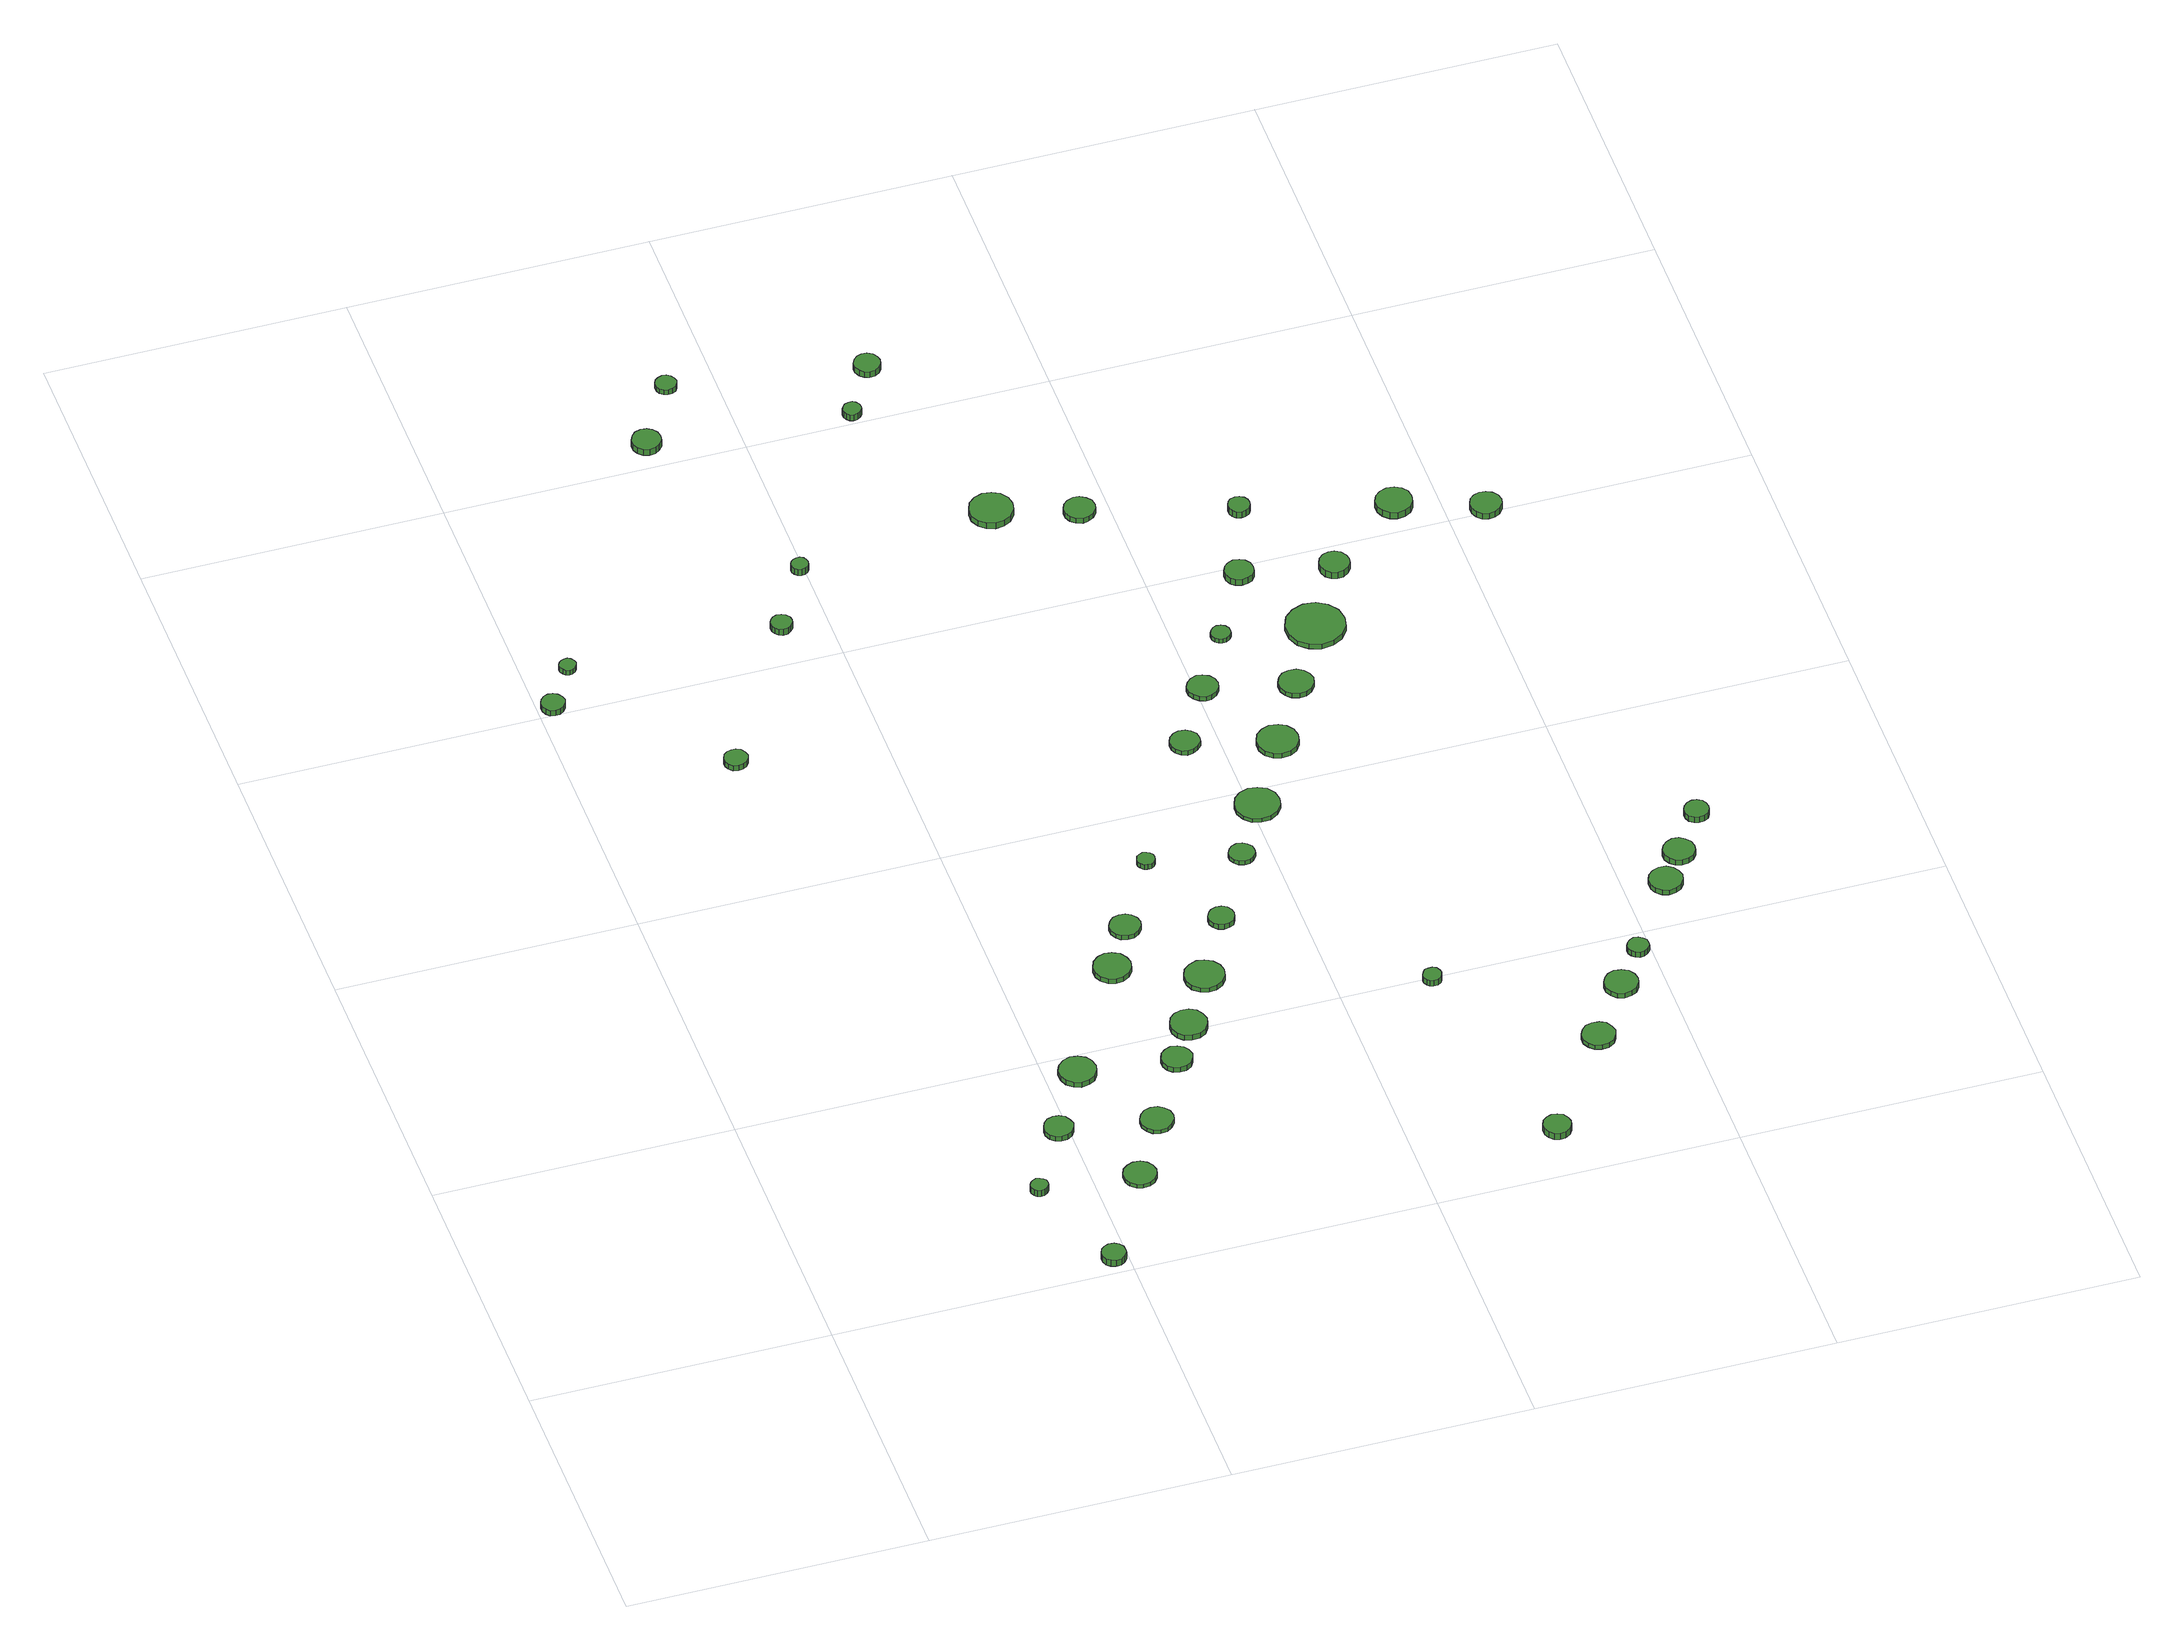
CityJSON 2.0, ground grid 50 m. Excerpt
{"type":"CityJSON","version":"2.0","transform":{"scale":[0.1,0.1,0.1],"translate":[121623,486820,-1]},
"CityObjects":{
"tree1":{"type":"SolitaryVegetationObject","attributes":{"function":"something"},"geometry":[{"type":"MultiSurface","lod":"1","boundaries":[[[0,1,2,3,4,5,6,7,8,9,10,11,12,13,14]],[[15,16,17,18,19,20,21,22,23,24,25,26,27,28,29]],[[0,29,28,1]],[[1,28,27,2]],[[2,27,26,3]],[[3,26,25,4]],[[4,25,24,5]],[[5,24,23,6]],[[6,23,22,7]],[[7,22,21,8]],[[8,21,20,9]],[[9,20,19,10]],[[10,19,18,11]],[[11,18,17,12]],[[12,17,16,13]],[[13,16,15,14]],[[14,15,29,0]]]}]},
"tree2":{"type":"SolitaryVegetationObject","attributes":{"function":"something"},"geometry":[{"type":"MultiSurface","lod":"1","boundaries":[[[30,31,32,33,34,35,36,37,38,39,40,41,42,43,44]],[[45,46,47,48,49,50,51,52,53,54,55,56,57,58,59]],[[30,59,58,31]],[[31,58,57,32]],[[32,57,56,33]],[[33,56,55,34]],[[34,55,54,35]],[[35,54,53,36]],[[36,53,52,37]],[[37,52,51,38]],[[38,51,50,39]],[[39,50,49,40]],[[40,49,48,41]],[[41,48,47,42]],[[42,47,46,43]],[[43,46,45,44]],[[44,45,59,30]]]}]},
"tree3":{"type":"SolitaryVegetationObject","attributes":{"function":"something"},"geometry":[{"type":"MultiSurface","lod":"1","boundaries":[[[60,61,62,63,64,65,66,67,68,69,70,71,72,73,74]],[[75,76,77,78,79,80,81,82,83,84,85,86,87,88,89]],[[60,89,88,61]],[[61,88,87,62]],[[62,87,86,63]],[[63,86,85,64]],[[64,85,84,65]],[[65,84,83,66]],[[66,83,82,67]],[[67,82,81,68]],[[68,81,80,69]],[[69,80,79,70]],[[70,79,78,71]],[[71,78,77,72]],[[72,77,76,73]],[[73,76,75,74]],[[74,75,89,60]]]}]},
"tree4":{"type":"SolitaryVegetationObject","attributes":{"function":"something"},"geometry":[{"type":"MultiSurface","lod":"1","boundaries":[[[90,91,92,93,94,95,96,97,98,99,100,101,102,103,104]],[[105,106,107,108,109,110,111,112,113,114,115,116,117,118,119]],[[90,119,118,91]],[[91,118,117,92]],[[92,117,116,93]],[[93,116,115,94]],[[94,115,114,95]],[[95,114,113,96]],[[96,113,112,97]],[[97,112,111,98]],[[98,111,110,99]],[[99,110,109,100]],[[100,109,108,101]],[[101,108,107,102]],[[102,107,106,103]],[[103,106,105,104]],[[104,105,119,90]]]}]},
"tree5":{"type":"SolitaryVegetationObject","attributes":{"function":"something"},"geometry":[{"type":"MultiSurface","lod":"1","boundaries":[[[120,121,122,123,124,125,126,127,128,129,130,131,132,133,134]],[[135,136,137,138,139,140,141,142,143,144,145,146,147,148,149]],[[120,149,148,121]],[[121,148,147,122]],[[122,147,146,123]],[[123,146,145,124]],[[124,145,144,125]],[[125,144,143,126]],[[126,143,142,127]],[[127,142,141,128]],[[128,141,140,129]],[[129,140,139,130]],[[130,139,138,131]],[[131,138,137,132]],[[132,137,136,133]],[[133,136,135,134]],[[134,135,149,120]]]}]},
"tree6":{"type":"SolitaryVegetationObject","attributes":{"function":"something"},"geometry":[{"type":"MultiSurface","lod":"1","boundaries":[[[150,151,152,153,154,155,156,157,158,159,160,161,162,163,164]],[[165,166,167,168,169,170,171,172,173,174,175,176,177,178,179]],[[150,179,178,151]],[[151,178,177,152]],[[152,177,176,153]],[[153,176,175,154]],[[154,175,174,155]],[[155,174,173,156]],[[156,173,172,157]],[[157,172,171,158]],[[158,171,170,159]],[[159,170,169,160]],[[160,169,168,161]],[[161,168,167,162]],[[162,167,166,163]],[[163,166,165,164]],[[164,165,179,150]]]}]},
"tree7":{"type":"SolitaryVegetationObject","attributes":{"function":"something"},"geometry":[{"type":"MultiSurface","lod":"1","boundaries":[[[180,181,182,183,184,185,186,187,188,189,190,191,192,193,194]],[[195,196,197,198,199,200,201,202,203,204,205,206,207,208,209]],[[180,209,208,181]],[[181,208,207,182]],[[182,207,206,183]],[[183,206,205,184]],[[184,205,204,185]],[[185,204,203,186]],[[186,203,202,187]],[[187,202,201,188]],[[188,201,200,189]],[[189,200,199,190]],[[190,199,198,191]],[[191,198,197,192]],[[192,197,196,193]],[[193,196,195,194]],[[194,195,209,180]]]}]},
"tree8":{"type":"SolitaryVegetationObject","attributes":{"function":"something"},"geometry":[{"type":"MultiSurface","lod":"1","boundaries":[[[210,211,212,213,214,215,216,217,218,219,220,221,222,223,224]],[[225,226,227,228,229,230,231,232,233,234,235,236,237,238,239]],[[210,239,238,211]],[[211,238,237,212]],[[212,237,236,213]],[[213,236,235,214]],[[214,235,234,215]],[[215,234,233,216]],[[216,233,232,217]],[[217,232,231,218]],[[218,231,230,219]],[[219,230,229,220]],[[220,229,228,221]],[[221,228,227,222]],[[222,227,226,223]],[[223,226,225,224]],[[224,225,239,210]]]}]},
"tree9":{"type":"SolitaryVegetationObject","attributes":{"function":"something"},"geometry":[{"type":"MultiSurface","lod":"1","boundaries":[[[240,241,242,243,244,245,246,247,248,249,250,251,252,253,254]],[[255,256,257,258,259,260,261,262,263,264,265,266,267,268,269]],[[240,269,268,241]],[[241,268,267,242]],[[242,267,266,243]],[[243,266,265,244]],[[244,265,264,245]],[[245,264,263,246]],[[246,263,262,247]],[[247,262,261,248]],[[248,261,260,249]],[[249,260,259,250]],[[250,259,258,251]],[[251,258,257,252]],[[252,257,256,253]],[[253,256,255,254]],[[254,255,269,240]]]}]},
"tree10":{"type":"SolitaryVegetationObject","attributes":{"function":"something"},"geometry":[{"type":"MultiSurface","lod":"1","boundaries":[[[270,271,272,273,274,275,276,277,278,279,280,281,282,283,284]],[[285,286,287,288,289,290,291,292,293,294,295,296,297,298,299]],[[270,299,298,271]],[[271,298,297,272]],[[272,297,296,273]],[[273,296,295,274]],[[274,295,294,275]],[[275,294,293,276]],[[276,293,292,277]],[[277,292,291,278]],[[278,291,290,279]],[[279,290,289,280]],[[280,289,288,281]],[[281,288,287,282]],[[282,287,286,283]],[[283,286,285,284]],[[284,285,299,270]]]}]},
"tree11":{"type":"SolitaryVegetationObject","attributes":{"function":"something"},"geometry":[{"type":"MultiSurface","lod":"1","boundaries":[[[300,301,302,303,304,305,306,307,308,309,310,311,312,313,314]],[[315,316,317,318,319,320,321,322,323,324,325,326,327,328,329]],[[300,329,328,301]],[[301,328,327,302]],[[302,327,326,303]],[[303,326,325,304]],[[304,325,324,305]],[[305,324,323,306]],[[306,323,322,307]],[[307,322,321,308]],[[308,321,320,309]],[[309,320,319,310]],[[310,319,318,311]],[[311,318,317,312]],[[312,317,316,313]],[[313,316,315,314]],[[314,315,329,300]]]}]},
"tree12":{"type":"SolitaryVegetationObject","attributes":{"function":"something"},"geometry":[{"type":"MultiSurface","lod":"1","boundaries":[[[330,331,332,333,334,335,336,337,338,339,340,341,342,343,344]],[[345,346,347,348,349,350,351,352,353,354,355,356,357,358,359]],[[330,359,358,331]],[[331,358,357,332]],[[332,357,356,333]],[[333,356,355,334]],[[334,355,354,335]],[[335,354,353,336]],[[336,353,352,337]],[[337,352,351,338]],[[338,351,350,339]],[[339,350,349,340]],[[340,349,348,341]],[[341,348,347,342]],[[342,347,346,343]],[[343,346,345,344]],[[344,345,359,330]]]}]},
"tree13":{"type":"SolitaryVegetationObject","attributes":{"function":"something"},"geometry":[{"type":"MultiSurface","lod":"1","boundaries":[[[360,361,362,363,364,365,366,367,368,369,370,371,372,373,374]],[[375,376,377,378,379,380,381,382,383,384,385,386,387,388,389]],[[360,389,388,361]],[[361,388,387,362]],[[362,387,386,363]],[[363,386,385,364]],[[364,385,384,365]],[[365,384,383,366]],[[366,383,382,367]],[[367,382,381,368]],[[368,381,380,369]],[[369,380,379,370]],[[370,379,378,371]],[[371,378,377,372]],[[372,377,376,373]],[[373,376,375,374]],[[374,375,389,360]]]}]},
"tree14":{"type":"SolitaryVegetationObject","attributes":{"function":"something"},"geometry":[{"type":"MultiSurface","lod":"1","boundaries":[[[390,391,392,393,394,395,396,397,398,399,400,401,402,403,404]],[[405,406,407,408,409,410,411,412,413,414,415,416,417,418,419]],[[390,419,418,391]],[[391,418,417,392]],[[392,417,416,393]],[[393,416,415,394]],[[394,415,414,395]],[[395,414,413,396]],[[396,413,412,397]],[[397,412,411,398]],[[398,411,410,399]],[[399,410,409,400]],[[400,409,408,401]],[[401,408,407,402]],[[402,407,406,403]],[[403,406,405,404]],[[404,405,419,390]]]}]},
"tree15":{"type":"SolitaryVegetationObject","attributes":{"function":"something"},"geometry":[{"type":"MultiSurface","lod":"1","boundaries":[[[420,421,422,423,424,425,426,427,428,429,430,431,432,433,434]],[[435,436,437,438,439,440,441,442,443,444,445,446,447,448,449]],[[420,449,448,421]],[[421,448,447,422]],[[422,447,446,423]],[[423,446,445,424]],[[424,445,444,425]],[[425,444,443,426]],[[426,443,442,427]],[[427,442,441,428]],[[428,441,440,429]],[[429,440,439,430]],[[430,439,438,431]],[[431,438,437,432]],[[432,437,436,433]],[[433,436,435,434]],[[434,435,449,420]]]}]},
"tree16":{"type":"SolitaryVegetationObject","attributes":{"function":"something"},"geometry":[{"type":"MultiSurface","lod":"1","boundaries":[[[450,451,452,453,454,455,456,457,458,459,460,461,462,463,464]],[[465,466,467,468,469,470,471,472,473,474,475,476,477,478,479]],[[450,479,478,451]],[[451,478,477,452]],[[452,477,476,453]],[[453,476,475,454]],[[454,475,474,455]],[[455,474,473,456]],[[456,473,472,457]],[[457,472,471,458]],[[458,471,470,459]],[[459,470,469,460]],[[460,469,468,461]],[[461,468,467,462]],[[462,467,466,463]],[[463,466,465,464]],[[464,465,479,450]]]}]},
"tree17":{"type":"SolitaryVegetationObject","attributes":{"function":"something"},"geometry":[{"type":"MultiSurface","lod":"1","boundaries":[[[480,481,482,483,484,485,486,487,488,489,490,491,492,493,494]],[[495,496,497,498,499,500,501,502,503,504,505,506,507,508,509]],[[480,509,508,481]],[[481,508,507,482]],[[482,507,506,483]],[[483,506,505,484]],[[484,505,504,485]],[[485,504,503,486]],[[486,503,502,487]],[[487,502,501,488]],[[488,501,500,489]],[[489,500,499,490]],[[490,499,498,491]],[[491,498,497,492]],[[492,497,496,493]],[[493,496,495,494]],[[494,495,509,480]]]}]},
"tree18":{"type":"SolitaryVegetationObject","attributes":{"function":"something"},"geometry":[{"type":"MultiSurface","lod":"1","boundaries":[[[510,511,512,513,514,515,516,517,518,519,520,521,522,523,524]],[[525,526,527,528,529,530,531,532,533,534,535,536,537,538,539]],[[510,539,538,511]],[[511,538,537,512]],[[512,537,536,513]],[[513,536,535,514]],[[514,535,534,515]],[[515,534,533,516]],[[516,533,532,517]],[[517,532,531,518]],[[518,531,530,519]],[[519,530,529,520]],[[520,529,528,521]],[[521,528,527,522]],[[522,527,526,523]],[[523,526,525,524]],[[524,525,539,510]]]}]},
"tree19":{"type":"SolitaryVegetationObject","attributes":{"function":"something"},"geometry":[{"type":"MultiSurface","lod":"1","boundaries":[[[540,541,542,543,544,545,546,547,548,549,550,551,552,553,554]],[[555,556,557,558,559,560,561,562,563,564,565,566,567,568,569]],[[540,569,568,541]],[[541,568,567,542]],[[542,567,566,543]],[[543,566,565,544]],[[544,565,564,545]],[[545,564,563,546]],[[546,563,562,547]],[[547,562,561,548]],[[548,561,560,549]],[[549,560,559,550]],[[550,559,558,551]],[[551,558,557,552]],[[552,557,556,553]],[[553,556,555,554]],[[554,555,569,540]]]}]},
"tree20":{"type":"SolitaryVegetationObject","attributes":{"function":"something"},"geometry":[{"type":"MultiSurface","lod":"1","boundaries":[[[570,571,572,573,574,575,576,577,578,579,580,581,582,583,584]],[[585,586,587,588,589,590,591,592,593,594,595,596,597,598,599]],[[570,599,598,571]],[[571,598,597,572]],[[572,597,596,573]],[[573,596,595,574]],[[574,595,594,575]],[[575,594,593,576]],[[576,593,592,577]],[[577,592,591,578]],[[578,591,590,579]],[[579,590,589,580]],[[580,589,588,581]],[[581,588,587,582]],[[582,587,586,583]],[[583,586,585,584]],[[584,585,599,570]]]}]},
"tree21":{"type":"SolitaryVegetationObject","attributes":{"function":"something"},"geometry":[{"type":"MultiSurface","lod":"1","boundaries":[[[600,601,602,603,604,605,606,607,608,609,610,611,612,613,614]],[[615,616,617,618,619,620,621,622,623,624,625,626,627,628,629]],[[600,629,628,601]],[[601,628,627,602]],[[602,627,626,603]],[[603,626,625,604]],[[604,625,624,605]],[[605,624,623,606]],[[606,623,622,607]],[[607,622,621,608]],[[608,621,620,609]],[[609,620,619,610]],[[610,619,618,611]],[[611,618,617,612]],[[612,617,616,613]],[[613,616,615,614]],[[614,615,629,600]]]}]},
"tree22":{"type":"SolitaryVegetationObject","attributes":{"function":"something"},"geometry":[{"type":"MultiSurface","lod":"1","boundaries":[[[630,631,632,633,634,635,636,637,638,639,640,641,642,643,644]],[[645,646,647,648,649,650,651,652,653,654,655,656,657,658,659]],[[630,659,658,631]],[[631,658,657,632]],[[632,657,656,633]],[[633,656,655,634]],[[634,655,654,635]],[[635,654,653,636]],[[636,653,652,637]],[[637,652,651,638]],[[638,651,650,639]],[[639,650,649,640]],[[640,649,648,641]],[[641,648,647,642]],[[642,647,646,643]],[[643,646,645,644]],[[644,645,659,630]]]}]},
"tree23":{"type":"SolitaryVegetationObject","attributes":{"function":"something"},"geometry":[{"type":"MultiSurface","lod":"1","boundaries":[[[660,661,662,663,664,665,666,667,668,669,670,671,672,673,674]],[[675,676,677,678,679,680,681,682,683,684,685,686,687,688,689]],[[660,689,688,661]],[[661,688,687,662]],[[662,687,686,663]],[[663,686,685,664]],[[664,685,684,665]],[[665,684,683,666]],[[666,683,682,667]],[[667,682,681,668]],[[668,681,680,669]],[[669,680,679,670]],[[670,679,678,671]],[[671,678,677,672]],[[672,677,676,673]],[[673,676,675,674]],[[674,675,689,660]]]}]},
"tree24":{"type":"SolitaryVegetationObject","attributes":{"function":"something"},"geometry":[{"type":"MultiSurface","lod":"1","boundaries":[[[690,691,692,693,694,695,696,697,698,699,700,701,702,703,704]],[[705,706,707,708,709,710,711,712,713,714,715,716,717,718,719]],[[690,719,718,691]],[[691,718,717,692]],[[692,717,716,693]],[[693,716,715,694]],[[694,715,714,695]],[[695,714,713,696]],[[696,713,712,697]],[[697,712,711,698]],[[698,711,710,699]],[[699,710,709,700]],[[700,709,708,701]],[[701,708,707,702]],[[702,707,706,703]],[[703,706,705,704]],[[704,705,719,690]]]}]},
"tree25":{"type":"SolitaryVegetationObject","attributes":{"function":"something"},"geometry":[{"type":"MultiSurface","lod":"1","boundaries":[[[720,721,722,723,724,725,726,727,728,729,730,731,732,733,734]],[[735,736,737,738,739,740,741,742,743,744,745,746,747,748,749]],[[720,749,748,721]],[[721,748,747,722]],[[722,747,746,723]],[[723,746,745,724]],[[724,745,744,725]],[[725,744,743,726]],[[726,743,742,727]],[[727,742,741,728]],[[728,741,740,729]],[[729,740,739,730]],[[730,739,738,731]],[[731,738,737,732]],[[732,737,736,733]],[[733,736,735,734]],[[734,735,749,720]]]}]},
"tree26":{"type":"SolitaryVegetationObject","attributes":{"function":"something"},"geometry":[{"type":"MultiSurface","lod":"1","boundaries":[[[750,751,752,753,754,755,756,757,758,759,760,761,762,763,764]],[[765,766,767,768,769,770,771,772,773,774,775,776,777,778,779]],[[750,779,778,751]],[[751,778,777,752]],[[752,777,776,753]],[[753,776,775,754]],[[754,775,774,755]],[[755,774,773,756]],[[756,773,772,757]],[[757,772,771,758]],[[758,771,770,759]],[[759,770,769,760]],[[760,769,768,761]],[[761,768,767,762]],[[762,767,766,763]],[[763,766,765,764]],[[764,765,779,750]]]}]},
"tree27":{"type":"SolitaryVegetationObject","attributes":{"function":"something"},"geometry":[{"type":"MultiSurface","lod":"1","boundaries":[[[780,781,782,783,784,785,786,787,788,789,790,791,792,793,794]],[[795,796,797,798,799,800,801,802,803,804,805,806,807,808,809]],[[780,809,808,781]],[[781,808,807,782]],[[782,807,806,783]],[[783,806,805,784]],[[784,805,804,785]],[[785,804,803,786]],[[786,803,802,787]],[[787,802,801,788]],[[788,801,800,789]],[[789,800,799,790]],[[790,799,798,791]],[[791,798,797,792]],[[792,797,796,793]],[[793,796,795,794]],[[794,795,809,780]]]}]},
"tree28":{"type":"SolitaryVegetationObject","attributes":{"function":"something"},"geometry":[{"type":"MultiSurface","lod":"1","boundaries":[[[810,811,812,813,814,815,816,817,818,819,820,821,822,823,824]],[[825,826,827,828,829,830,831,832,833,834,835,836,837,838,839]],[[810,839,838,811]],[[811,838,837,812]],[[812,837,836,813]],[[813,836,835,814]],[[814,835,834,815]],[[815,834,833,816]],[[816,833,832,817]],[[817,832,831,818]],[[818,831,830,819]],[[819,830,829,820]],[[820,829,828,821]],[[821,828,827,822]],[[822,827,826,823]],[[823,826,825,824]],[[824,825,839,810]]]}]},
"tree29":{"type":"SolitaryVegetationObject","attributes":{"function":"something"},"geometry":[{"type":"MultiSurface","lod":"1","boundaries":[[[840,841,842,843,844,845,846,847,848,849,850,851,852,853,854]],[[855,856,857,858,859,860,861,862,863,864,865,866,867,868,869]],[[840,869,868,841]],[[841,868,867,842]],[[842,867,866,843]],[[843,866,865,844]],[[844,865,864,845]],[[845,864,863,846]],[[846,863,862,847]],[[847,862,861,848]],[[848,861,860,849]],[[849,860,859,850]],[[850,859,858,851]],[[851,858,857,852]],[[852,857,856,853]],[[853,856,855,854]],[[854,855,869,840]]]}]},
"tree30":{"type":"SolitaryVegetationObject","attributes":{"function":"something"},"geometry":[{"type":"MultiSurface","lod":"1","boundaries":[[[870,871,872,873,874,875,876,877,878,879,880,881,882,883,884]],[[885,886,887,888,889,890,891,892,893,894,895,896,897,898,899]],[[870,899,898,871]],[[871,898,897,872]],[[872,897,896,873]],[[873,896,895,874]],[[874,895,894,875]],[[875,894,893,876]],[[876,893,892,877]],[[877,892,891,878]],[[878,891,890,879]],[[879,890,889,880]],[[880,889,888,881]],[[881,888,887,882]],[[882,887,886,883]],[[883,886,885,884]],[[884,885,899,870]]]}]},
"tree31":{"type":"SolitaryVegetationObject","attributes":{"function":"something"},"geometry":[{"type":"MultiSurface","lod":"1","boundaries":[[[900,901,902,903,904,905,906,907,908,909,910,911,912,913,914]],[[915,916,917,918,919,920,921,922,923,924,925,926,927,928,929]],[[900,929,928,901]],[[901,928,927,902]],[[902,927,926,903]],[[903,926,925,904]],[[904,925,924,905]],[[905,924,923,906]],[[906,923,922,907]],[[907,922,921,908]],[[908,921,920,909]],[[909,920,919,910]],[[910,919,918,911]],[[911,918,917,912]],[[912,917,916,913]],[[913,916,915,914]],[[914,915,929,900]]]}]},
"tree32":{"type":"SolitaryVegetationObject","attributes":{"function":"something"},"geometry":[{"type":"MultiSurface","lod":"1","boundaries":[[[930,931,932,933,934,935,936,937,938,939,940,941,942,943,944]],[[945,946,947,948,949,950,951,952,953,954,955,956,957,958,959]],[[930,959,958,931]],[[931,958,957,932]],[[932,957,956,933]],[[933,956,955,934]],[[934,955,954,935]],[[935,954,953,936]],[[936,953,952,937]],[[937,952,951,938]],[[938,951,950,939]],[[939,950,949,940]],[[940,949,948,941]],[[941,948,947,942]],[[942,947,946,943]],[[943,946,945,944]],[[944,945,959,930]]]}]},
"tree33":{"type":"SolitaryVegetationObject","attributes":{"function":"something"},"geometry":[{"type":"MultiSurface","lod":"1","boundaries":[[[960,961,962,963,964,965,966,967,968,969,970,971,972,973,974]],[[975,976,977,978,979,980,981,982,983,984,985,986,987,988,989]],[[960,989,988,961]],[[961,988,987,962]],[[962,987,986,963]],[[963,986,985,964]],[[964,985,984,965]],[[965,984,983,966]],[[966,983,982,967]],[[967,982,981,968]],[[968,981,980,969]],[[969,980,979,970]],[[970,979,978,971]],[[971,978,977,972]],[[972,977,976,973]],[[973,976,975,974]],[[974,975,989,960]]]}]},
"tree34":{"type":"SolitaryVegetationObject","attributes":{"function":"something"},"geometry":[{"type":"MultiSurface","lod":"1","boundaries":[[[990,991,992,993,994,995,996,997,998,999,1000,1001,1002,1003,1004]],[[1005,1006,1007,1008,1009,1010,1011,1012,1013,1014,1015,1016,1017,1018,1019]],[[990,1019,1018,991]],[[991,1018,1017,992]],[[992,1017,1016,993]],[[993,1016,1015,994]],[[994,1015,1014,995]],[[995,1014,1013,996]],[[996,1013,1012,997]],[[997,1012,1011,998]],[[998,1011,1010,999]],[[999,1010,1009,1000]],[[1000,1009,1008,1001]],[[1001,1008,1007,1002]],[[1002,1007,1006,1003]],[[1003,1006,1005,1004]],[[1004,1005,1019,990]]]}]},
"tree35":{"type":"SolitaryVegetationObject","attributes":{"function":"something"},"geometry":[{"type":"MultiSurface","lod":"1","boundaries":[[[1020,1021,1022,1023,1024,1025,1026,1027,1028,1029,1030,1031,1032,1033,1034]],[[1035,1036,1037,1038,1039,1040,1041,1042,1043,1044,1045,1046,1047,1048,1049]],[[1020,1049,1048,1021]],[[1021,1048,1047,1022]],[[1022,1047,1046,1023]],[[1023,1046,1045,1024]],[[1024,1045,1044,1025]],[[1025,1044,1043,1026]],[[1026,1043,1042,1027]],[[1027,1042,1041,1028]],[[1028,1041,1040,1029]],[[1029,1040,1039,1030]],[[1030,1039,1038,1031]],[[1031,1038,1037,1032]],[[1032,1037,1036,1033]],[[1033,1036,1035,1034]],[[1034,1035,1049,1020]]]}]},
"tree36":{"type":"SolitaryVegetationObject","attributes":{"function":"something"},"geometry":[{"type":"MultiSurface","lod":"1","boundaries":[[[1050,1051,1052,1053,1054,1055,1056,1057,1058,1059,1060,1061,1062,1063,1064]],[[1065,1066,1067,1068,1069,1070,1071,1072,1073,1074,1075,1076,1077,1078,1079]],[[1050,1079,1078,1051]],[[1051,1078,1077,1052]],[[1052,1077,1076,1053]],[[1053,1076,1075,1054]],[[1054,1075,1074,1055]],[[1055,1074,1073,1056]],[[1056,1073,1072,1057]],[[1057,1072,1071,1058]],[[1058,1071,1070,1059]],[[1059,1070,1069,1060]],[[1060,1069,1068,1061]],[[1061,1068,1067,1062]],[[1062,1067,1066,1063]],[[1063,1066,1065,1064]],[[1064,1065,1079,1050]]]}]},
"tree37":{"type":"SolitaryVegetationObject","attributes":{"function":"something"},"geometry":[{"type":"MultiSurface","lod":"1","boundaries":[[[1080,1081,1082,1083,1084,1085,1086,1087,1088,1089,1090,1091,1092,1093,1094]],[[1095,1096,1097,1098,1099,1100,1101,1102,1103,1104,1105,1106,1107,1108,1109]],[[1080,1109,1108,1081]],[[1081,1108,1107,1082]],[[1082,1107,1106,1083]],[[1083,1106,1105,1084]],[[1084,1105,1104,1085]],[[1085,1104,1103,1086]],[[1086,1103,1102,1087]],[[1087,1102,1101,1088]],[[1088,1101,1100,1089]],[[1089,1100,1099,1090]],[[1090,1099,1098,1091]],[[1091,1098,1097,1092]],[[1092,1097,1096,1093]],[[1093,1096,1095,1094]],[[1094,1095,1109,1080]]]}]},
"tree38":{"type":"SolitaryVegetationObject","attributes":{"function":"something"},"geometry":[{"type":"MultiSurface","lod":"1","boundaries":[[[1110,1111,1112,1113,1114,1115,1116,1117,1118,1119,1120,1121,1122,1123,1124]],[[1125,1126,1127,1128,1129,1130,1131,1132,1133,1134,1135,1136,1137,1138,1139]],[[1110,1139,1138,1111]],[[1111,1138,1137,1112]],[[1112,1137,1136,1113]],[[1113,1136,1135,1114]],[[1114,1135,1134,1115]],[[1115,1134,1133,1116]],[[1116,1133,1132,1117]],[[1117,1132,1131,1118]],[[1118,1131,1130,1119]],[[1119,1130,1129,1120]],[[1120,1129,1128,1121]],[[1121,1128,1127,1122]],[[1122,1127,1126,1123]],[[1123,1126,1125,1124]],[[1124,1125,1139,1110]]]}]},
"tree39":{"type":"SolitaryVegetationObject","attributes":{"function":"something"},"geometry":[{"type":"MultiSurface","lod":"1","boundaries":[[[1140,1141,1142,1143,1144,1145,1146,1147,1148,1149,1150,1151,1152,1153,1154]],[[1155,1156,1157,1158,1159,1160,1161,1162,1163,1164,1165,1166,1167,1168,1169]],[[1140,1169,1168,1141]],[[1141,1168,1167,1142]],[[1142,1167,1166,1143]],[[1143,1166,1165,1144]],[[1144,1165,1164,1145]],[[1145,1164,1163,1146]],[[1146,1163,1162,1147]],[[1147,1162,1161,1148]],[[1148,1161,1160,1149]],[[1149,1160,1159,1150]],[[1150,1159,1158,1151]],[[1151,1158,1157,1152]],[[1152,1157,1156,1153]],[[1153,1156,1155,1154]],[[1154,1155,1169,1140]]]}]},
"tree40":{"type":"SolitaryVegetationObject","attributes":{"function":"something"},"geometry":[{"type":"MultiSurface","lod":"1","boundaries":[[[1170,1171,1172,1173,1174,1175,1176,1177,1178,1179,1180,1181,1182,1183,1184]],[[1185,1186,1187,1188,1189,1190,1191,1192,1193,1194,1195,1196,1197,1198,1199]],[[1170,1199,1198,1171]],[[1171,1198,1197,1172]],[[1172,1197,1196,1173]],[[1173,1196,1195,1174]],[[1174,1195,1194,1175]],[[1175,1194,1193,1176]],[[1176,1193,1192,1177]],[[1177,1192,1191,1178]],[[1178,1191,1190,1179]],[[1179,1190,1189,1180]],[[1180,1189,1188,1181]],[[1181,1188,1187,1182]],[[1182,1187,1186,1183]],[[1183,1186,1185,1184]],[[1184,1185,1199,1170]]]}]},
"tree41":{"type":"SolitaryVegetationObject","attributes":{"function":"something"},"geometry":[{"type":"MultiSurface","lod":"1","boundaries":[[[1200,1201,1202,1203,1204,1205,1206,1207,1208,1209,1210,1211,1212,1213,1214]],[[1215,1216,1217,1218,1219,1220,1221,1222,1223,1224,1225,1226,1227,1228,1229]],[[1200,1229,1228,1201]],[[1201,1228,1227,1202]],[[1202,1227,1226,1203]],[[1203,1226,1225,1204]],[[1204,1225,1224,1205]],[[1205,1224,1223,1206]],[[1206,1223,1222,1207]],[[1207,1222,1221,1208]],[[1208,1221,1220,1209]],[[1209,1220,1219,1210]],[[1210,1219,1218,1211]],[[1211,1218,1217,1212]],[[1212,1217,1216,1213]],[[1213,1216,1215,1214]],[[1214,1215,1229,1200]]]}]},
"tree42":{"type":"SolitaryVegetationObject","attributes":{"function":"something"},"geometry":[{"type":"MultiSurface","lod":"1","boundaries":[[[1230,1231,1232,1233,1234,1235,1236,1237,1238,1239,1240,1241,1242,1243,1244]],[[1245,1246,1247,1248,1249,1250,1251,1252,1253,1254,1255,1256,1257,1258,1259]],[[1230,1259,1258,1231]],[[1231,1258,1257,1232]],[[1232,1257,1256,1233]],[[1233,1256,1255,1234]],[[1234,1255,1254,1235]],[[1235,1254,1253,1236]],[[1236,1253,1252,1237]],[[1237,1252,1251,1238]],[[1238,1251,1250,1239]],[[1239,1250,1249,1240]],[[1240,1249,1248,1241]],[[1241,1248,1247,1242]],[[1242,1247,1246,1243]],[[1243,1246,1245,1244]],[[1244,1245,1259,1230]]]}]},
"tree43":{"type":"SolitaryVegetationObject","attributes":{"function":"something"},"geometry":[{"type":"MultiSurface","lod":"1","boundaries":[[[1260,1261,1262,1263,1264,1265,1266,1267,1268,1269,1270,1271,1272,1273,1274]],[[1275,1276,1277,1278,1279,1280,1281,1282,1283,1284,1285,1286,1287,1288,1289]],[[1260,1289,1288,1261]],[[1261,1288,1287,1262]],[[1262,1287,1286,1263]],[[1263,1286,1285,1264]],[[1264,1285,1284,1265]],[[1265,1284,1283,1266]],[[1266,1283,1282,1267]],[[1267,1282,1281,1268]],[[1268,1281,1280,1269]],[[1269,1280,1279,1270]],[[1270,1279,1278,1271]],[[1271,1278,1277,1272]],[[1272,1277,1276,1273]],[[1273,1276,1275,1274]],[[1274,1275,1289,1260]]]}]},
"tree44":{"type":"SolitaryVegetationObject","attributes":{"function":"something"},"geometry":[{"type":"MultiSurface","lod":"1","boundaries":[[[1290,1291,1292,1293,1294,1295,1296,1297,1298,1299,1300,1301,1302,1303,1304]],[[1305,1306,1307,1308,1309,1310,1311,1312,1313,1314,1315,1316,1317,1318,1319]],[[1290,1319,1318,1291]],[[1291,1318,1317,1292]],[[1292,1317,1316,1293]],[[1293,1316,1315,1294]],[[1294,1315,1314,1295]],[[1295,1314,1313,1296]],[[1296,1313,1312,1297]],[[1297,1312,1311,1298]],[[1298,1311,1310,1299]],[[1299,1310,1309,1300]],[[1300,1309,1308,1301]],[[1301,1308,1307,1302]],[[1302,1307,1306,1303]],[[1303,1306,1305,1304]],[[1304,1305,1319,1290]]]}]},
"tree45":{"type":"SolitaryVegetationObject","attributes":{"function":"something"},"geometry":[{"type":"MultiSurface","lod":"1","boundaries":[[[1320,1321,1322,1323,1324,1325,1326,1327,1328,1329,1330,1331,1332,1333,1334]],[[1335,1336,1337,1338,1339,1340,1341,1342,1343,1344,1345,1346,1347,1348,1349]],[[1320,1349,1348,1321]],[[1321,1348,1347,1322]],[[1322,1347,1346,1323]],[[1323,1346,1345,1324]],[[1324,1345,1344,1325]],[[1325,1344,1343,1326]],[[1326,1343,1342,1327]],[[1327,1342,1341,1328]],[[1328,1341,1340,1329]],[[1329,1340,1339,1330]],[[1330,1339,1338,1331]],[[1331,1338,1337,1332]],[[1332,1337,1336,1333]],[[1333,1336,1335,1334]],[[1334,1335,1349,1320]]]}]}
},
"vertices":[
[427,218,20],[426,224,20],[422,228,20],[417,231,20],[411,232,20],[405,230,20],[401,226,20],[398,221,20],[398,215,20],[401,209,20],[405,205,20],[411,203,20],[417,204,20],[422,207,20],[426,212,20],[426,212,7],[422,207,7],[417,204,7],[411,203,7],[405,205,7],[401,209,7],[398,215,7],[398,221,7],[401,226,7],[405,230,7],[411,232,7],[417,231,7],[422,228,7],[426,224,7],[427,218,7],
[46,1518,17],[44,1526,17],[39,1533,17],[32,1537,17],[24,1538,17],[16,1535,17],[10,1529,17],[7,1522,17],[7,1514,17],[10,1506,17],[16,1500,17],[24,1498,17],[32,1499,17],[39,1503,17],[44,1510,17],[44,1510,6],[39,1503,6],[32,1499,6],[24,1498,6],[16,1500,6],[10,1506,6],[7,1514,6],[7,1522,6],[10,1529,6],[16,1535,6],[24,1538,6],[32,1537,6],[39,1533,6],[44,1526,6],[46,1518,6],
[494,28,25],[493,36,25],[488,43,25],[481,47,25],[472,48,25],[464,45,25],[458,40,25],[455,32,25],[455,24,25],[458,16,25],[464,11,25],[472,8,25],[481,9,25],[488,13,25],[493,20,25],[493,20,12],[488,13,12],[481,9,12],[472,8,12],[464,11,12],[458,16,12],[455,24,12],[455,32,12],[458,40,12],[464,45,12],[472,48,12],[481,47,12],[488,43,12],[493,36,12],[494,28,12],
[89,1595,16],[88,1601,16],[84,1606,16],[79,1609,16],[74,1609,16],[68,1607,16],[64,1603,16],[61,1598,16],[61,1592,16],[64,1587,16],[68,1583,16],[74,1581,16],[79,1582,16],[84,1585,16],[88,1590,16],[88,1590,6],[84,1585,6],[79,1582,6],[74,1581,6],[68,1583,6],[64,1587,6],[61,1592,6],[61,1598,6],[64,1603,6],[68,1607,6],[74,1609,6],[79,1609,6],[84,1606,6],[88,1601,6],[89,1595,6],
[508,340,17],[505,349,17],[500,358,17],[491,363,17],[481,364,17],[471,361,17],[464,354,17],[460,345,17],[460,335,17],[464,325,17],[471,319,17],[481,316,17],[491,317,17],[500,322,17],[505,330,17],[505,330,7],[500,322,7],[491,317,7],[481,316,7],[471,319,7],[464,325,7],[460,335,7],[460,345,7],[464,354,7],[471,361,7],[481,364,7],[491,363,7],[500,358,7],[505,349,7],[508,340,7],
[600,199,16],[597,210,16],[591,219,16],[581,225,16],[569,226,16],[559,222,16],[550,215,16],[546,205,16],[546,193,16],[550,183,16],[559,175,16],[569,172,16],[581,173,16],[591,179,16],[597,188,16],[597,188,8],[591,179,8],[581,173,8],[569,172,8],[559,175,8],[550,183,8],[546,193,8],[546,205,8],[550,215,8],[559,222,8],[569,226,8],[581,225,8],[591,219,8],[597,210,8],[600,199,8],
[281,1308,17],[279,1316,17],[274,1323,17],[267,1327,17],[259,1327,17],[251,1325,17],[245,1320,17],[242,1312,17],[242,1304,17],[245,1297,17],[251,1291,17],[259,1289,17],[267,1290,17],[274,1294,17],[279,1300,17],[279,1300,6],[274,1294,6],[267,1290,6],[259,1289,6],[251,1291,6],[245,1297,6],[242,1304,6],[242,1312,6],[245,1320,6],[251,1325,6],[259,1327,6],[267,1327,6],[274,1323,6],[279,1316,6],[281,1308,6],
[583,457,16],[580,470,16],[573,480,16],[562,486,16],[549,488,16],[537,484,16],[527,475,16],[522,464,16],[522,451,16],[527,439,16],[537,430,16],[549,426,16],[562,428,16],[573,434,16],[580,445,16],[580,445,6],[573,434,6],[562,428,6],[549,426,6],[537,430,6],[527,439,6],[522,451,6],[522,464,6],[527,475,6],[537,484,6],[549,488,6],[562,486,6],[573,480,6],[580,470,6],[583,457,6],
[664,312,15],[662,323,15],[655,332,15],[646,338,15],[634,339,15],[623,336,15],[615,328,15],[610,318,15],[610,306,15],[615,296,15],[623,288,15],[634,285,15],[646,286,15],[655,292,15],[662,301,15],[662,301,7],[655,292,7],[646,286,7],[634,285,7],[623,288,7],[615,296,7],[610,306,7],[610,318,7],[615,328,7],[623,336,7],[634,339,7],[646,338,7],[655,332,7],[662,323,7],[664,312,7],
[736,437,16],[733,448,16],[727,456,16],[718,461,16],[707,463,16],[697,459,16],[689,452,16],[685,442,16],[685,432,16],[689,422,16],[697,415,16],[707,412,16],[718,413,16],[727,418,16],[733,427,16],[733,427,6],[727,418,6],[718,413,6],[707,412,6],[697,415,6],[689,422,6],[685,432,6],[685,442,6],[689,452,6],[697,459,6],[707,463,6],[718,461,6],[727,456,6],[733,448,6],[736,437,6],
[708,669,16],[705,681,16],[698,692,16],[686,698,16],[674,700,16],[662,696,16],[652,687,16],[647,675,16],[647,662,16],[652,651,16],[662,642,16],[674,638,16],[686,639,16],[698,646,16],[705,656,16],[705,656,6],[698,646,6],[686,639,6],[674,638,6],[662,642,6],[652,651,6],[647,662,6],[647,675,6],[652,687,6],[662,696,6],[674,700,6],[686,698,6],[698,692,6],[705,681,6],[708,669,6],
[442,1584,18],[441,1591,18],[436,1597,18],[430,1601,18],[422,1602,18],[415,1599,18],[410,1594,18],[407,1588,18],[407,1580,18],[410,1574,18],[415,1569,18],[422,1566,18],[430,1567,18],[436,1571,18],[441,1577,18],[441,1577,6],[436,1571,6],[430,1567,6],[422,1566,6],[415,1569,6],[410,1574,6],[407,1580,6],[407,1588,6],[410,1594,6],[415,1599,6],[422,1602,6],[430,1601,6],[436,1597,6],[441,1591,6],[442,1584,6],
[782,507,17],[779,519,17],[772,530,17],[761,536,17],[748,537,17],[736,533,17],[727,525,17],[722,513,17],[722,501,17],[727,489,17],[736,480,17],[748,477,17],[761,478,17],[772,484,17],[779,495,17],[779,495,6],[772,484,6],[761,478,6],[748,477,6],[736,480,6],[727,489,6],[722,501,6],[722,513,6],[727,525,6],[736,533,6],[748,537,6],[761,536,6],[772,530,6],[779,519,6],[782,507,6],
[751,753,16],[749,763,16],[742,772,16],[733,777,16],[723,778,16],[712,775,16],[705,768,16],[700,758,16],[700,748,16],[705,738,16],[712,731,16],[723,728,16],[733,729,16],[742,734,16],[749,743,16],[749,743,7],[742,734,7],[733,729,7],[723,728,7],[712,731,7],[705,738,7],[700,748,7],[700,758,7],[705,768,7],[712,775,7],[723,778,7],[733,777,7],[742,772,7],[749,763,7],[751,753,7],
[375,2051,19],[373,2061,19],[367,2069,19],[359,2074,19],[349,2075,19],[339,2072,19],[332,2065,19],[328,2056,19],[328,2046,19],[332,2037,19],[339,2030,19],[349,2027,19],[359,2028,19],[367,2033,19],[373,2041,19],[373,2041,6],[367,2033,6],[359,2028,6],[349,2027,6],[339,2030,6],[332,2037,6],[328,2046,6],[328,2056,6],[332,2065,6],[339,2072,6],[349,2075,6],[359,2074,6],[367,2069,6],[373,2061,6],[375,2051,6],
[843,608,15],[840,621,15],[832,632,15],[820,639,15],[807,641,15],[794,636,15],[783,627,15],[778,615,15],[778,601,15],[783,588,15],[794,579,15],[807,575,15],[820,576,15],[832,583,15],[840,594,15],[840,594,6],[832,583,6],[820,576,6],[807,575,6],[794,579,6],[783,588,6],[778,601,6],[778,615,6],[783,627,6],[794,636,6],[807,641,6],[820,639,6],[832,632,6],[840,621,6],[843,608,6],
[505,1698,24],[504,1704,24],[501,1709,24],[496,1712,24],[490,1712,24],[484,1710,24],[480,1707,24],[477,1701,24],[477,1695,24],[480,1690,24],[484,1686,24],[490,1684,24],[496,1685,24],[501,1688,24],[504,1692,24],[504,1692,11],[501,1688,11],[496,1685,11],[490,1684,11],[484,1686,11],[480,1690,11],[477,1695,11],[477,1701,11],[480,1707,11],[484,1710,11],[490,1712,11],[496,1712,11],[501,1709,11],[504,1704,11],[505,1698,11],
[818,888,17],[817,894,17],[813,899,17],[808,902,17],[802,903,17],[796,901,17],[791,897,17],[789,891,17],[789,885,17],[791,880,17],[796,875,17],[802,874,17],[808,874,17],[813,877,17],[817,882,17],[817,882,7],[813,877,7],[808,874,7],[802,874,7],[796,875,7],[791,880,7],[789,885,7],[789,891,7],[791,897,7],[796,901,7],[802,903,7],[808,902,7],[813,899,7],[817,894,7],[818,888,7],
[439,2169,16],[437,2176,16],[433,2182,16],[427,2186,16],[420,2187,16],[413,2184,16],[407,2180,16],[404,2173,16],[404,2166,16],[407,2159,16],[413,2154,16],[420,2152,16],[427,2153,16],[433,2156,16],[437,2162,16],[437,2162,6],[433,2156,6],[427,2153,6],[420,2152,6],[413,2154,6],[407,2159,6],[404,2166,6],[404,2173,6],[407,2180,6],[413,2184,6],[420,2187,6],[427,2186,6],[433,2182,6],[437,2176,6],[439,2169,6],
[898,728,16],[896,736,16],[891,744,16],[883,748,16],[874,749,16],[865,746,16],[859,740,16],[855,732,16],[855,723,16],[859,715,16],[865,709,16],[874,706,16],[883,707,16],[891,711,16],[896,719,16],[896,719,6],[891,711,6],[883,707,6],[874,706,6],[865,709,6],[859,715,6],[855,723,6],[855,732,6],[859,740,6],[865,746,6],[874,749,6],[883,748,6],[891,744,6],[896,736,6],[898,728,6],
[973,858,15],[972,867,15],[966,874,15],[959,879,15],[950,880,15],[941,877,15],[935,871,15],[931,863,15],[931,854,15],[935,846,15],[941,840,15],[950,837,15],[959,838,15],[966,842,15],[972,850,15],[972,850,7],[966,842,7],[959,838,7],[950,837,7],[941,840,7],[935,846,7],[931,854,7],[931,863,7],[935,871,7],[941,877,7],[950,880,7],[959,879,7],[966,874,7],[972,867,7],[973,858,7],
[1253,102,21],[1251,111,21],[1246,119,21],[1237,124,21],[1228,125,21],[1219,122,21],[1212,116,21],[1208,107,21],[1208,97,21],[1212,89,21],[1219,82,21],[1228,79,21],[1237,80,21],[1246,85,21],[1251,93,21],[1251,93,8],[1246,85,8],[1237,80,8],[1228,79,8],[1219,82,8],[1212,89,8],[1208,97,8],[1208,107,8],[1212,116,8],[1219,122,8],[1228,125,8],[1237,124,8],[1246,119,8],[1251,111,8],[1253,102,8],
[970,1131,16],[968,1141,16],[961,1149,16],[953,1154,16],[942,1155,16],[933,1152,16],[925,1145,16],[921,1136,16],[921,1126,16],[925,1117,16],[933,1110,16],[942,1106,16],[953,1108,16],[961,1113,16],[968,1121,16],[968,1121,7],[961,1113,7],[953,1108,7],[942,1106,7],[933,1110,7],[925,1117,7],[921,1126,7],[921,1136,7],[925,1145,7],[933,1152,7],[942,1155,7],[953,1154,7],[961,1149,7],[968,1141,7],[970,1131,7],
[695,2017,22],[694,2023,22],[690,2029,22],[685,2032,22],[678,2032,22],[672,2030,22],[668,2026,22],[665,2020,22],[665,2014,22],[668,2009,22],[672,2004,22],[678,2002,22],[685,2003,22],[690,2006,22],[694,2011,22],[694,2011,9],[690,2006,9],[685,2003,9],[678,2002,9],[672,2004,9],[668,2009,9],[665,2014,9],[665,2020,9],[668,2026,9],[672,2030,9],[678,2032,9],[685,2032,9],[690,2029,9],[694,2023,9],[695,2017,9],
[1165,492,21],[1163,498,21],[1160,504,21],[1154,507,21],[1147,507,21],[1141,506,21],[1137,501,21],[1134,495,21],[1134,489,21],[1137,483,21],[1141,479,21],[1147,477,21],[1154,477,21],[1160,481,21],[1163,486,21],[1163,486,9],[1160,481,9],[1154,477,9],[1147,477,9],[1141,479,9],[1137,483,9],[1134,489,9],[1134,495,9],[1137,501,9],[1141,506,9],[1147,507,9],[1154,507,9],[1160,504,9],[1163,498,9],[1165,492,9],
[1047,959,15],[1044,974,15],[1035,987,15],[1021,994,15],[1006,996,15],[991,991,15],[980,981,15],[974,967,15],[974,952,15],[980,938,15],[991,927,15],[1006,923,15],[1021,924,15],[1035,932,15],[1044,944,15],[1044,944,7],[1035,932,7],[1021,924,7],[1006,923,7],[991,927,7],[980,938,7],[974,952,7],[974,967,7],[980,981,7],[991,991,7],[1006,996,7],[1021,994,7],[1035,987,7],[1044,974,7],[1047,959,7],
[855,1735,18],[852,1750,18],[843,1762,18],[830,1769,18],[815,1771,18],[801,1766,18],[790,1756,18],[784,1742,18],[784,1727,18],[790,1714,18],[801,1704,18],[815,1699,18],[830,1701,18],[843,1708,18],[852,1720,18],[852,1720,6],[843,1708,6],[830,1701,6],[815,1699,6],[801,1704,6],[790,1714,6],[784,1727,6],[784,1742,6],[790,1756,6],[801,1766,6],[815,1771,6],[830,1769,6],[843,1762,6],[852,1750,6],[855,1735,6],
[758,2116,17],[756,2125,17],[751,2132,17],[743,2137,17],[734,2138,17],[726,2135,17],[719,2129,17],[715,2121,17],[715,2112,17],[719,2103,17],[726,2097,17],[734,2094,17],[743,2095,17],[751,2100,17],[756,2107,17],[756,2107,5],[751,2100,5],[743,2095,5],[734,2094,5],[726,2097,5],[719,2103,5],[715,2112,5],[715,2121,5],[719,2129,5],[726,2135,5],[734,2138,5],[743,2137,5],[751,2132,5],[756,2125,5],[758,2116,5],
[1036,1243,16],[1034,1253,16],[1028,1262,16],[1018,1267,16],[1008,1269,16],[998,1265,16],[990,1258,16],[985,1248,16],[985,1238,16],[990,1228,16],[998,1221,16],[1008,1217,16],[1018,1218,16],[1028,1224,16],[1034,1232,16],[1034,1232,7],[1028,1224,7],[1018,1218,7],[1008,1217,7],[998,1221,7],[990,1228,7],[985,1238,7],[985,1248,7],[990,1258,7],[998,1265,7],[1008,1269,7],[1018,1267,7],[1028,1262,7],[1034,1253,7],[1036,1243,7],
[1119,1089,17],[1116,1103,17],[1108,1114,17],[1096,1121,17],[1081,1123,17],[1068,1118,17],[1057,1109,17],[1052,1096,17],[1052,1082,17],[1057,1069,17],[1068,1059,17],[1081,1055,17],[1096,1056,17],[1108,1063,17],[1116,1075,17],[1116,1075,7],[1108,1063,7],[1096,1056,7],[1081,1055,7],[1068,1059,7],[1057,1069,7],[1052,1082,7],[1052,1096,7],[1057,1109,7],[1068,1118,7],[1081,1123,7],[1096,1121,7],[1108,1114,7],[1116,1103,7],[1119,1089,7],
[1386,287,15],[1383,298,15],[1377,308,15],[1367,313,15],[1355,314,15],[1344,311,15],[1336,303,15],[1331,293,15],[1331,281,15],[1336,271,15],[1344,263,15],[1355,260,15],[1367,261,15],[1377,267,15],[1383,276,15],[1383,276,6],[1377,267,6],[1367,261,6],[1355,260,6],[1344,263,6],[1336,271,6],[1331,281,6],[1331,293,6],[1336,303,6],[1344,311,6],[1355,314,6],[1367,313,6],[1377,308,6],[1383,298,6],[1386,287,6],
[978,1695,16],[976,1706,16],[969,1714,16],[960,1720,16],[950,1721,16],[939,1717,16],[931,1710,16],[927,1700,16],[927,1690,16],[931,1680,16],[939,1673,16],[950,1669,16],[960,1671,16],[969,1676,16],[976,1685,16],[976,1685,6],[969,1676,6],[960,1671,6],[950,1669,6],[939,1673,6],[931,1680,6],[927,1690,6],[927,1700,6],[931,1710,6],[939,1717,6],[950,1721,6],[960,1720,6],[969,1714,6],[976,1706,6],[978,1695,6],
[1092,1354,15],[1091,1360,15],[1087,1366,15],[1081,1369,15],[1074,1370,15],[1068,1368,15],[1063,1363,15],[1060,1357,15],[1060,1350,15],[1063,1344,15],[1068,1340,15],[1074,1338,15],[1081,1338,15],[1087,1342,15],[1091,1347,15],[1091,1347,6],[1087,1342,6],[1081,1338,6],[1074,1338,6],[1068,1340,6],[1063,1344,6],[1060,1350,6],[1060,1357,6],[1063,1363,6],[1068,1368,6],[1074,1370,6],[1081,1369,6],[1087,1366,6],[1091,1360,6],[1092,1354,6],
[1183,1209,15],[1180,1220,15],[1173,1230,15],[1163,1236,15],[1151,1237,15],[1139,1234,15],[1131,1226,15],[1126,1215,15],[1126,1203,15],[1131,1192,15],[1139,1184,15],[1151,1180,15],[1163,1181,15],[1173,1187,15],[1180,1197,15],[1180,1197,6],[1173,1187,6],[1163,1181,6],[1151,1180,6],[1139,1184,6],[1131,1192,6],[1126,1203,6],[1126,1215,6],[1131,1226,6],[1139,1234,6],[1151,1237,6],[1163,1236,6],[1173,1230,6],[1180,1220,6],[1183,1209,6],
[1456,390,16],[1454,401,16],[1447,411,16],[1437,416,16],[1425,418,16],[1414,414,16],[1406,406,16],[1401,396,16],[1401,384,16],[1406,374,16],[1414,366,16],[1425,362,16],[1437,364,16],[1447,369,16],[1454,379,16],[1454,379,6],[1447,369,6],[1437,364,6],[1425,362,6],[1414,366,6],[1406,374,6],[1401,384,6],[1401,396,6],[1406,406,6],[1414,414,6],[1425,418,6],[1437,416,6],[1447,411,6],[1454,401,6],[1456,390,6],
[1170,1479,19],[1168,1489,19],[1162,1497,19],[1154,1501,19],[1144,1503,19],[1134,1499,19],[1127,1493,19],[1123,1484,19],[1123,1474,19],[1127,1465,19],[1134,1459,19],[1144,1456,19],[1154,1457,19],[1162,1461,19],[1168,1469,19],[1168,1469,6],[1162,1461,6],[1154,1457,6],[1144,1456,6],[1134,1459,6],[1127,1465,6],[1123,1474,6],[1123,1484,6],[1127,1493,6],[1134,1499,6],[1144,1503,6],[1154,1501,6],[1162,1497,6],[1168,1489,6],[1170,1479,6],
[1497,462,17],[1496,469,17],[1491,475,17],[1485,479,17],[1477,480,17],[1470,477,17],[1465,472,17],[1462,466,17],[1462,458,17],[1465,452,17],[1470,447,17],[1477,444,17],[1485,445,17],[1491,449,17],[1496,455,17],[1496,455,6],[1491,449,6],[1485,445,6],[1477,444,6],[1470,447,6],[1465,452,6],[1462,458,6],[1462,466,6],[1465,472,6],[1470,477,6],[1477,480,6],[1485,479,6],[1491,475,6],[1496,469,6],[1497,462,6],
[1272,1326,16],[1268,1346,16],[1256,1362,16],[1239,1373,16],[1218,1375,16],[1199,1368,16],[1184,1355,16],[1176,1336,16],[1176,1316,16],[1184,1297,16],[1199,1284,16],[1218,1277,16],[1239,1280,16],[1256,1290,16],[1268,1306,16],[1268,1306,6],[1256,1290,6],[1239,1280,6],[1218,1277,6],[1199,1284,6],[1184,1297,6],[1176,1316,6],[1176,1336,6],[1184,1355,6],[1199,1368,6],[1218,1375,6],[1239,1373,6],[1256,1362,6],[1268,1346,6],[1272,1326,6],
[1209,1620,22],[1208,1627,22],[1204,1633,22],[1197,1637,22],[1190,1638,22],[1182,1636,22],[1177,1631,22],[1174,1624,22],[1174,1616,22],[1177,1609,22],[1182,1604,22],[1190,1602,22],[1197,1603,22],[1204,1607,22],[1208,1613,22],[1208,1613,9],[1204,1607,9],[1197,1603,9],[1190,1602,9],[1182,1604,9],[1177,1609,9],[1174,1616,9],[1174,1624,9],[1177,1631,9],[1182,1636,9],[1190,1638,9],[1197,1637,9],[1204,1633,9],[1208,1627,9],[1209,1620,9],
[1319,1449,20],[1317,1459,20],[1311,1468,20],[1302,1473,20],[1292,1474,20],[1282,1471,20],[1274,1464,20],[1270,1454,20],[1270,1444,20],[1274,1434,20],[1282,1427,20],[1292,1424,20],[1302,1425,20],[1311,1431,20],[1317,1439,20],[1317,1439,7],[1311,1431,7],[1302,1425,7],[1292,1424,7],[1282,1427,7],[1274,1434,7],[1270,1444,7],[1270,1454,7],[1274,1464,7],[1282,1471,7],[1292,1474,7],[1302,1473,7],[1311,1468,7],[1317,1459,7],[1319,1449,7],
[1596,596,16],[1593,607,16],[1587,617,16],[1577,623,16],[1565,624,16],[1554,620,16],[1545,612,16],[1541,602,16],[1541,590,16],[1545,580,16],[1554,572,16],[1565,568,16],[1577,570,16],[1587,575,16],[1593,585,16],[1593,585,6],[1587,575,6],[1577,570,6],[1565,568,6],[1554,572,6],[1545,580,6],[1541,590,6],[1541,602,6],[1545,612,6],[1554,620,6],[1565,624,6],[1577,623,6],[1587,617,6],[1593,607,6],[1596,596,6],
[1634,654,17],[1632,664,17],[1625,673,17],[1616,679,17],[1605,680,17],[1595,676,17],[1587,669,17],[1582,659,17],[1582,648,17],[1587,638,17],[1595,631,17],[1605,628,17],[1616,629,17],[1625,634,17],[1632,643,17],[1632,643,6],[1625,634,6],[1616,629,6],[1605,628,6],[1595,631,6],[1587,638,6],[1582,648,6],[1582,659,6],[1587,669,6],[1595,676,6],[1605,680,6],[1616,679,6],[1625,673,6],[1632,664,6],[1634,654,6],
[1683,733,18],[1681,742,18],[1677,748,18],[1669,753,18],[1661,754,18],[1653,751,18],[1646,745,18],[1643,738,18],[1643,729,18],[1646,721,18],[1653,716,18],[1661,713,18],[1669,714,18],[1677,718,18],[1681,725,18],[1681,725,6],[1677,718,6],[1669,714,6],[1661,713,6],[1653,716,6],[1646,721,6],[1643,729,6],[1643,738,6],[1646,745,6],[1653,751,6],[1661,754,6],[1669,753,6],[1677,748,6],[1681,742,6],[1683,733,6],
[1457,1558,19],[1455,1571,19],[1448,1581,19],[1437,1587,19],[1424,1588,19],[1412,1584,19],[1403,1576,19],[1398,1565,19],[1398,1552,19],[1403,1541,19],[1412,1532,19],[1424,1528,19],[1437,1530,19],[1448,1536,19],[1455,1546,19],[1455,1546,6],[1448,1536,6],[1437,1530,6],[1424,1528,6],[1412,1532,6],[1403,1541,6],[1398,1552,6],[1398,1565,6],[1403,1576,6],[1412,1584,6],[1424,1588,6],[1437,1587,6],[1448,1581,6],[1455,1571,6],[1457,1558,6],
[1590,1511,17],[1588,1521,17],[1581,1530,17],[1572,1535,17],[1561,1536,17],[1551,1533,17],[1543,1526,17],[1539,1516,17],[1539,1505,17],[1543,1495,17],[1551,1488,17],[1561,1485,17],[1572,1486,17],[1581,1491,17],[1588,1500,17],[1588,1500,5],[1581,1491,5],[1572,1486,5],[1561,1485,5],[1551,1488,5],[1543,1495,5],[1539,1505,5],[1539,1516,5],[1543,1526,5],[1551,1533,5],[1561,1536,5],[1572,1535,5],[1581,1530,5],[1588,1521,5],[1590,1511,5]
]}
